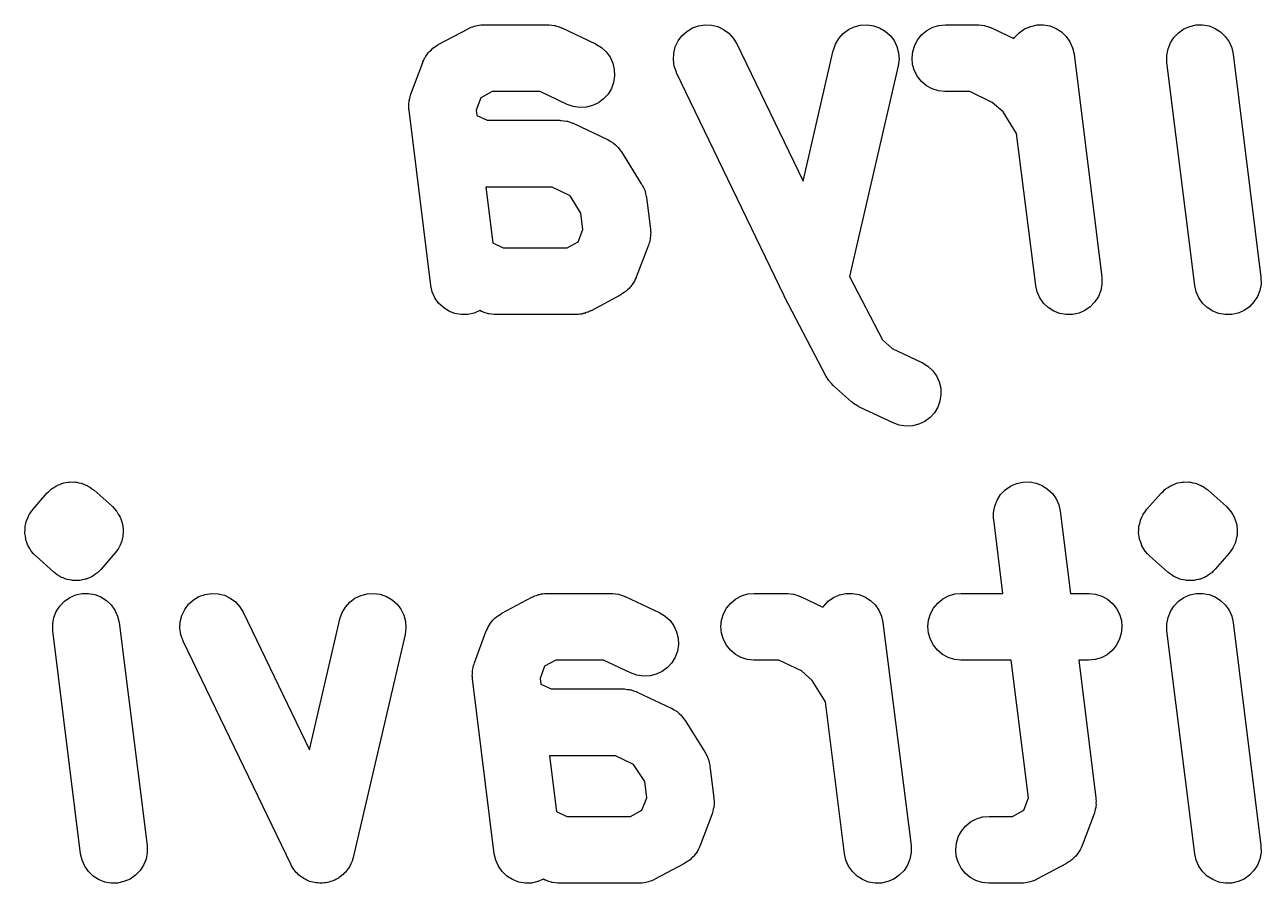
# Model space of a CAD drawing. Extents: x 137.9 to 163.7, y -135.9 to -68.2.
# Drawn here: x 146.206 to 149.906, y -97.002 to -94.436 of the extents above; entities that cross this region are included whole.
import ezdxf

# ---------------------------------------------------------------- set-up
doc = ezdxf.new("R2010")
doc.units = 0
doc.layers.add('BLACK', color=7, linetype='CONTINUOUS')

msp = doc.modelspace()

# ---------------------------------------------------------------- linework, layer by layer
at = {"layer": 'BLACK', "linetype": 'CONTINUOUS'}
for p, q in [((147.443, -94.4951), (147.533, -94.4475)), ((147.533, -94.4475), (147.534, -94.4468)), ((147.534, -94.4468), (147.538, -94.4453)), ((147.538, -94.4453), (147.542, -94.4433)), ((147.542, -94.4433), (147.547, -94.4417)), ((147.547, -94.4417), (147.552, -94.4396)), ((147.552, -94.4396), (147.556, -94.4388)), ((147.556, -94.4388), (147.56, -94.4376)), ((147.56, -94.4376), (147.566, -94.4371)), ((147.566, -94.4371), (147.571, -94.4361)), ((147.571, -94.4361), (147.576, -94.4361)), ((147.576, -94.4361), (147.58, -94.4357)), ((147.58, -94.4357), (147.77, -94.4357)), ((147.77, -94.4357), (147.772, -94.4357)), ((147.772, -94.4357), (147.773, -94.4359)), ((147.773, -94.4359), (147.775, -94.4358)), ((147.775, -94.4358), (147.783, -94.437)), ((147.783, -94.437), (147.791, -94.4379)), ((147.791, -94.4379), (147.793, -94.4384)), ((147.793, -94.4384), (147.794, -94.4387)), ((147.794, -94.4387), (147.802, -94.4414)), ((147.802, -94.4414), (147.81, -94.4438)), ((147.81, -94.4438), (147.811, -94.4446)), ((147.811, -94.4446), (147.813, -94.4452)), ((147.813, -94.4452), (147.914, -94.4929)), ((148.172, -94.4685), (148.187, -94.4554)), ((148.187, -94.4554), (148.204, -94.4453)), ((148.204, -94.4453), (148.222, -94.4387)), ((148.222, -94.4387), (148.241, -94.4358)), ((148.241, -94.4358), (148.261, -94.4368)), ((148.261, -94.4368), (148.28, -94.4414)), ((148.28, -94.4414), (148.297, -94.4497)), ((148.297, -94.4497), (148.313, -94.4612)), ((148.655, -94.462), (148.671, -94.4503)), ((148.671, -94.4503), (148.688, -94.4418)), ((148.688, -94.4418), (148.707, -94.4369)), ((148.707, -94.4369), (148.727, -94.4358)), ((148.727, -94.4358), (148.746, -94.4385)), ((148.746, -94.4385), (148.764, -94.4448)), ((148.764, -94.4448), (148.781, -94.4547)), ((148.781, -94.4547), (148.796, -94.4676)), ((148.89, -94.4648), (148.905, -94.4524)), ((148.905, -94.4524), (148.923, -94.4433)), ((148.923, -94.4433), (148.941, -94.4376)), ((148.941, -94.4376), (148.961, -94.4357)), ((148.961, -94.4357), (149.056, -94.4357)), ((149.056, -94.4357), (149.057, -94.4357)), ((149.057, -94.4357), (149.059, -94.4359)), ((149.059, -94.4359), (149.061, -94.4358)), ((149.061, -94.4358), (149.069, -94.437)), ((149.069, -94.437), (149.077, -94.4379)), ((149.077, -94.4379), (149.078, -94.4384)), ((149.078, -94.4384), (149.08, -94.4387)), ((149.08, -94.4387), (149.088, -94.4414)), ((149.088, -94.4414), (149.095, -94.4438)), ((149.095, -94.4438), (149.097, -94.4446)), ((149.097, -94.4446), (149.099, -94.4452)), ((149.099, -94.4452), (149.166, -94.4769)), ((149.168, -94.4735), (149.182, -94.4595)), ((149.182, -94.4595), (149.198, -94.4484)), ((149.198, -94.4484), (149.216, -94.4406)), ((149.216, -94.4406), (149.235, -94.4364)), ((149.235, -94.4364), (149.254, -94.436)), ((149.254, -94.436), (149.273, -94.4394)), ((149.273, -94.4394), (149.292, -94.4465)), ((149.292, -94.4465), (149.308, -94.457)), ((149.308, -94.457), (149.322, -94.4705)), ((149.644, -94.4735), (149.658, -94.4595)), ((149.658, -94.4595), (149.674, -94.4484)), ((149.674, -94.4484), (149.692, -94.4406)), ((149.692, -94.4406), (149.711, -94.4364)), ((149.711, -94.4364), (149.73, -94.436)), ((149.73, -94.436), (149.75, -94.4394)), ((149.75, -94.4394), (149.768, -94.4465)), ((149.768, -94.4465), (149.784, -94.457)), ((149.784, -94.457), (149.798, -94.4705)), ((147.438, -94.4985), (147.443, -94.4951)), ((147.914, -94.4929), (147.915, -94.4935)), ((147.915, -94.4935), (147.932, -94.5037)), ((148.152, -94.5017), (148.161, -94.4841)), ((148.161, -94.4841), (148.172, -94.4685)), ((148.313, -94.4612), (148.326, -94.4756)), ((148.326, -94.4756), (148.337, -94.4923)), ((148.337, -94.4923), (148.535, -94.9032)), ((148.626, -94.5117), (148.632, -94.4933)), ((148.632, -94.4933), (148.642, -94.4766)), ((148.642, -94.4766), (148.655, -94.462)), ((148.796, -94.4676), (148.808, -94.4831)), ((148.808, -94.4831), (148.816, -94.5006)), ((148.863, -94.5156), (148.869, -94.497)), ((148.869, -94.497), (148.878, -94.4798)), ((148.878, -94.4798), (148.89, -94.4648)), ((149.166, -94.4769), (149.168, -94.4735)), ((149.322, -94.4705), (149.333, -94.4864)), ((149.333, -94.4864), (149.341, -94.5043)), ((149.627, -94.508), (149.634, -94.4899)), ((149.634, -94.4899), (149.644, -94.4735)), ((149.798, -94.4705), (149.81, -94.4864)), ((149.81, -94.4864), (149.818, -94.5043)), ((147.402, -94.5359), (147.405, -94.5328)), ((147.405, -94.5328), (147.406, -94.5295)), ((147.406, -94.5295), (147.41, -94.5247)), ((147.41, -94.5247), (147.413, -94.5197)), ((147.413, -94.5197), (147.416, -94.5171)), ((147.416, -94.5171), (147.418, -94.5142)), ((147.418, -94.5142), (147.423, -94.5102)), ((147.423, -94.5102), (147.427, -94.5059)), ((147.427, -94.5059), (147.43, -94.5039)), ((147.43, -94.5039), (147.433, -94.5015)), ((147.433, -94.5015), (147.438, -94.4985)), ((147.932, -94.5037), (147.946, -94.5169)), ((147.946, -94.5169), (147.958, -94.5327)), ((147.958, -94.5327), (147.966, -94.5504)), ((148.147, -94.5401), (148.148, -94.5207)), ((148.148, -94.5207), (148.152, -94.5017)), ((148.535, -94.9032), (148.625, -94.5131)), ((148.625, -94.5131), (148.626, -94.5117)), ((148.816, -94.5006), (148.821, -94.5195)), ((148.821, -94.5195), (148.823, -94.539)), ((148.861, -94.535), (148.863, -94.5156)), ((148.862, -94.5545), (148.861, -94.535)), ((149.341, -94.5043), (149.346, -94.5233)), ((149.346, -94.5233), (149.429, -95.19)), ((149.623, -94.5272), (149.627, -94.508)), ((149.623, -94.5467), (149.623, -94.5272)), ((149.818, -94.5043), (149.822, -94.5233)), ((149.822, -94.5233), (149.905, -95.19)), ((147.361, -94.6435), (147.397, -94.5482)), ((147.397, -94.5469), (147.4, -94.5415)), ((147.397, -94.5482), (147.397, -94.5469)), ((147.4, -94.5415), (147.402, -94.5359)), ((147.966, -94.5504), (147.97, -94.5694)), ((147.97, -94.5694), (147.971, -94.5889)), ((148.149, -94.5595), (148.147, -94.5401)), ((148.156, -94.5779), (148.149, -94.5595)), ((148.82, -94.5583), (148.674, -95.1888)), ((148.823, -94.539), (148.82, -94.5583)), ((148.868, -94.5732), (148.862, -94.5545)), ((149.623, -94.5481), (149.623, -94.5467)), ((149.707, -95.2148), (149.623, -94.5481)), ((147.968, -94.6082), (147.962, -94.6265)), ((147.971, -94.5889), (147.968, -94.6082)), ((148.156, -94.5791), (148.156, -94.5779)), ((148.478, -95.2458), (148.156, -94.5791)), ((148.877, -94.5905), (148.868, -94.5732)), ((148.889, -94.6057), (148.877, -94.5905)), ((148.904, -94.6182), (148.889, -94.6057)), ((147.36, -94.6472), (147.361, -94.6435)), ((147.605, -94.6357), (147.571, -94.6538)), ((147.748, -94.6357), (147.605, -94.6357)), ((147.829, -94.6738), (147.748, -94.6357)), ((147.952, -94.6432), (147.938, -94.6576)), ((147.962, -94.6265), (147.952, -94.6432)), ((148.921, -94.6276), (148.904, -94.6182)), ((148.94, -94.6335), (148.921, -94.6276)), ((148.959, -94.6357), (148.94, -94.6335)), ((148.961, -94.6357), (148.959, -94.6357)), ((149.034, -94.6357), (148.961, -94.6357)), ((149.101, -94.6677), (149.034, -94.6357)), ((147.355, -94.6701), (147.356, -94.6662)), ((147.355, -94.6759), (147.355, -94.6701)), ((147.355, -94.6818), (147.355, -94.6759)), ((147.355, -94.6857), (147.355, -94.6818)), ((147.356, -94.6623), (147.358, -94.6566)), ((147.356, -94.6662), (147.356, -94.6623)), ((147.358, -94.6566), (147.359, -94.6509)), ((147.359, -94.6509), (147.36, -94.6472)), ((147.571, -94.6538), (147.557, -94.6906)), ((147.847, -94.6804), (147.829, -94.6738)), ((147.867, -94.6832), (147.847, -94.6804)), ((147.886, -94.6823), (147.867, -94.6832)), ((147.905, -94.6775), (147.886, -94.6823)), ((147.923, -94.6692), (147.905, -94.6775)), ((147.938, -94.6576), (147.923, -94.6692)), ((149.134, -94.6961), (149.101, -94.6677)), ((147.355, -94.6896), (147.355, -94.6857)), ((147.356, -94.691), (147.355, -94.6896)), ((147.421, -95.2148), (147.356, -94.691)), ((147.557, -94.6906), (147.559, -94.7068)), ((147.559, -94.7068), (147.59, -94.7214)), ((149.174, -94.7605), (149.134, -94.6961)), ((147.59, -94.7214), (147.806, -94.7214)), ((147.806, -94.7214), (147.807, -94.7214)), ((147.807, -94.7214), (147.809, -94.7216)), ((147.809, -94.7216), (147.811, -94.7215)), ((147.811, -94.7215), (147.819, -94.7227)), ((147.819, -94.7227), (147.827, -94.7236)), ((147.827, -94.7236), (147.828, -94.7241)), ((147.828, -94.7241), (147.83, -94.7244)), ((147.83, -94.7244), (147.838, -94.7271)), ((147.838, -94.7271), (147.845, -94.7295)), ((147.845, -94.7295), (147.847, -94.7304)), ((147.847, -94.7304), (147.849, -94.7309)), ((147.849, -94.7309), (147.95, -94.7786)), ((147.95, -94.7786), (147.951, -94.7792)), ((147.951, -94.7792), (147.958, -94.7835)), ((147.958, -94.7835), (147.965, -94.7877)), ((147.965, -94.7877), (147.966, -94.7887)), ((147.966, -94.7887), (147.968, -94.7894)), ((147.968, -94.7894), (147.974, -94.7951)), ((149.231, -95.2148), (149.174, -94.7605)), ((147.974, -94.7951), (147.98, -94.8006)), ((147.98, -94.8006), (147.981, -94.8017)), ((147.981, -94.8017), (147.982, -94.8027)), ((147.982, -94.8027), (147.987, -94.8094)), ((147.987, -94.8094), (147.992, -94.816)), ((147.992, -94.816), (148.051, -94.9113)), ((147.586, -94.9214), (147.607, -95.0877)), ((147.784, -94.9214), (147.586, -94.9214)), ((147.838, -94.947), (147.784, -94.9214)), ((148.051, -94.9113), (148.052, -94.9125)), ((148.052, -94.9125), (148.053, -94.9138)), ((148.053, -94.9138), (148.054, -94.915)), ((148.054, -94.915), (148.057, -94.9226)), ((148.057, -94.9226), (148.061, -94.9301)), ((148.061, -94.9301), (148.061, -94.9315)), ((148.061, -94.9315), (148.062, -94.9328)), ((148.062, -94.9328), (148.063, -94.9409)), ((148.063, -94.9409), (148.065, -94.949)), ((147.87, -94.9986), (147.838, -94.947)), ((148.065, -94.949), (148.066, -94.9504)), ((148.066, -94.9504), (148.066, -94.9519)), ((148.066, -94.9519), (148.078, -95.0471)), ((147.876, -95.0475), (147.87, -94.9986)), ((147.862, -95.0843), (147.876, -95.0475)), ((148.078, -95.0471), (148.078, -95.0485)), ((148.078, -95.0485), (148.078, -95.0524)), ((148.078, -95.0524), (148.079, -95.0563)), ((147.607, -95.0877), (147.638, -95.1024)), ((147.829, -95.1024), (147.862, -95.0843)), ((148.075, -95.0872), (148.073, -95.0909)), ((148.076, -95.0814), (148.075, -95.0872)), ((148.077, -95.0758), (148.076, -95.0814)), ((148.078, -95.068), (148.077, -95.0719)), ((148.077, -95.0719), (148.077, -95.0758)), ((148.079, -95.0563), (148.078, -95.0622)), ((148.078, -95.0622), (148.078, -95.068)), ((147.638, -95.1024), (147.829, -95.1024)), ((148.072, -95.0946), (148.036, -95.1899)), ((148.073, -95.0909), (148.072, -95.0946)), ((148.033, -95.1966), (148.031, -95.2022)), ((148.036, -95.1912), (148.033, -95.1966)), ((148.036, -95.1899), (148.036, -95.1912)), ((148.674, -95.1888), (148.773, -95.3778)), ((149.429, -95.19), (149.429, -95.1914)), ((149.429, -95.1914), (149.429, -95.2109)), ((149.905, -95.19), (149.905, -95.1914)), ((149.905, -95.1914), (149.906, -95.2109)), ((147.425, -95.2338), (147.421, -95.2148)), ((147.433, -95.2517), (147.425, -95.2338)), ((148, -95.2366), (147.995, -95.2396)), ((148.003, -95.2342), (148, -95.2366)), ((148.006, -95.2322), (148.003, -95.2342)), ((148.01, -95.2279), (148.006, -95.2322)), ((148.015, -95.2239), (148.01, -95.2279)), ((148.017, -95.221), (148.015, -95.2239)), ((148.02, -95.2184), (148.017, -95.221)), ((148.023, -95.2134), (148.02, -95.2184)), ((148.027, -95.2086), (148.023, -95.2134)), ((148.029, -95.2053), (148.027, -95.2086)), ((148.031, -95.2022), (148.029, -95.2053)), ((149.235, -95.2338), (149.231, -95.2148)), ((149.243, -95.2517), (149.235, -95.2338)), ((149.426, -95.2301), (149.419, -95.2482)), ((149.429, -95.2109), (149.426, -95.2301)), ((149.711, -95.2338), (149.707, -95.2148)), ((149.719, -95.2517), (149.711, -95.2338)), ((149.902, -95.2301), (149.895, -95.2482)), ((149.906, -95.2109), (149.902, -95.2301)), ((147.444, -95.2676), (147.433, -95.2517)), ((147.459, -95.2811), (147.444, -95.2676)), ((147.99, -95.243), (147.901, -95.2906)), ((147.995, -95.2396), (147.99, -95.243)), ((148.478, -95.2467), (148.478, -95.2458)), ((148.479, -95.2476), (148.478, -95.2467)), ((148.479, -95.2489), (148.479, -95.2476)), ((148.604, -95.487), (148.479, -95.2489)), ((149.254, -95.2676), (149.243, -95.2517)), ((149.268, -95.2811), (149.254, -95.2676)), ((149.408, -95.2646), (149.394, -95.2786)), ((149.419, -95.2482), (149.408, -95.2646)), ((149.73, -95.2676), (149.719, -95.2517)), ((149.744, -95.2811), (149.73, -95.2676)), ((149.884, -95.2646), (149.871, -95.2786)), ((149.895, -95.2482), (149.884, -95.2646)), ((147.475, -95.2916), (147.459, -95.2811)), ((147.493, -95.2987), (147.475, -95.2916)), ((147.512, -95.3021), (147.493, -95.2987)), ((147.532, -95.3017), (147.512, -95.3021)), ((147.551, -95.2975), (147.532, -95.3017)), ((147.568, -95.2903), (147.551, -95.2975)), ((147.573, -95.2929), (147.568, -95.2903)), ((147.575, -95.2934), (147.573, -95.2929)), ((147.576, -95.2943), (147.575, -95.2934)), ((147.584, -95.2967), (147.576, -95.2943)), ((147.591, -95.2994), (147.584, -95.2967)), ((147.593, -95.2997), (147.591, -95.2994)), ((147.595, -95.3002), (147.593, -95.2997)), ((147.603, -95.3011), (147.595, -95.3002)), ((147.611, -95.3023), (147.603, -95.3011)), ((147.612, -95.3022), (147.611, -95.3023)), ((147.614, -95.3024), (147.612, -95.3022)), ((147.615, -95.3024), (147.614, -95.3024)), ((147.854, -95.3024), (147.615, -95.3024)), ((147.858, -95.302), (147.854, -95.3024)), ((147.862, -95.302), (147.858, -95.302)), ((147.867, -95.301), (147.862, -95.302)), ((147.873, -95.3005), (147.867, -95.301)), ((147.877, -95.2992), (147.873, -95.3005)), ((147.881, -95.2985), (147.877, -95.2992)), ((147.886, -95.2964), (147.881, -95.2985)), ((147.892, -95.2948), (147.886, -95.2964)), ((147.895, -95.2928), (147.892, -95.2948)), ((147.899, -95.2913), (147.895, -95.2928)), ((147.901, -95.2906), (147.899, -95.2913)), ((149.285, -95.2916), (149.268, -95.2811)), ((149.303, -95.2987), (149.285, -95.2916)), ((149.322, -95.3021), (149.303, -95.2987)), ((149.341, -95.3017), (149.322, -95.3021)), ((149.361, -95.2975), (149.341, -95.3017)), ((149.378, -95.2897), (149.361, -95.2975)), ((149.394, -95.2786), (149.378, -95.2897)), ((149.761, -95.2916), (149.744, -95.2811)), ((149.779, -95.2987), (149.761, -95.2916)), ((149.798, -95.3021), (149.779, -95.2987)), ((149.818, -95.3017), (149.798, -95.3021)), ((149.837, -95.2975), (149.818, -95.3017)), ((149.855, -95.2897), (149.837, -95.2975)), ((149.871, -95.2786), (149.855, -95.2897)), ((148.773, -95.3778), (148.802, -95.4038)), ((148.802, -95.4038), (148.89, -95.4452)), ((148.89, -95.4452), (148.891, -95.4458)), ((148.891, -95.4458), (148.908, -95.4561)), ((148.908, -95.4561), (148.922, -95.4693)), ((148.608, -95.4933), (148.604, -95.487)), ((148.612, -95.4998), (148.608, -95.4933)), ((148.922, -95.4693), (148.934, -95.4851)), ((148.934, -95.4851), (148.942, -95.5028)), ((148.614, -95.5014), (148.612, -95.4998)), ((148.615, -95.5033), (148.614, -95.5014)), ((148.62, -95.5087), (148.615, -95.5033)), ((148.625, -95.5143), (148.62, -95.5087)), ((148.626, -95.5152), (148.625, -95.5143)), ((148.68, -95.5628), (148.626, -95.5152)), ((148.942, -95.5028), (148.947, -95.5218)), ((148.947, -95.5218), (148.947, -95.5413)), ((148.683, -95.5651), (148.68, -95.5628)), ((148.686, -95.5677), (148.683, -95.5651)), ((148.691, -95.5708), (148.686, -95.5677)), ((148.696, -95.5743), (148.691, -95.5708)), ((148.944, -95.5606), (148.938, -95.5789)), ((148.947, -95.5413), (148.944, -95.5606)), ((148.699, -95.5759), (148.696, -95.5743)), ((148.703, -95.578), (148.699, -95.5759)), ((148.704, -95.5786), (148.703, -95.578)), ((148.805, -95.6262), (148.704, -95.5786)), ((148.928, -95.5956), (148.915, -95.61)), ((148.938, -95.5789), (148.928, -95.5956)), ((148.823, -95.6327), (148.805, -95.6262)), ((148.843, -95.6356), (148.823, -95.6327)), ((148.862, -95.6346), (148.843, -95.6356)), ((148.881, -95.6299), (148.862, -95.6346)), ((148.899, -95.6216), (148.881, -95.6299)), ((148.915, -95.61), (148.899, -95.6216)), ((146.278, -95.8309), (146.283, -95.8261)), ((146.283, -95.8261), (146.285, -95.8244)), ((146.285, -95.8244), (146.288, -95.8223)), ((146.288, -95.8223), (146.293, -95.8188)), ((146.288, -95.8223), (146.288, -95.8223)), ((146.288, -95.8223), (146.288, -95.8223)), ((146.293, -95.8188), (146.299, -95.815)), ((146.299, -95.815), (146.302, -95.8138)), ((146.302, -95.8138), (146.304, -95.8122)), ((146.304, -95.8122), (146.311, -95.8099)), ((146.304, -95.8122), (146.304, -95.8122)), ((146.304, -95.8122), (146.304, -95.8122)), ((146.311, -95.8099), (146.317, -95.8072)), ((146.317, -95.8072), (146.32, -95.8066)), ((146.32, -95.8066), (146.323, -95.8055)), ((146.323, -95.8055), (146.329, -95.8045)), ((146.323, -95.8055), (146.323, -95.8055)), ((146.323, -95.8055), (146.323, -95.8055)), ((146.329, -95.8045), (146.336, -95.8031)), ((146.336, -95.8031), (146.339, -95.803)), ((146.339, -95.803), (146.342, -95.8025)), ((146.342, -95.8025), (146.342, -95.8025)), ((146.342, -95.8025), (146.342, -95.8025)), ((146.342, -95.8025), (146.349, -95.8028)), ((146.349, -95.8028), (146.355, -95.8027)), ((146.355, -95.8027), (146.358, -95.8032)), ((146.358, -95.8032), (146.362, -95.8033)), ((146.362, -95.8033), (146.362, -95.8034)), ((146.362, -95.8034), (146.362, -95.8034)), ((146.362, -95.8034), (146.368, -95.8049)), ((146.368, -95.8049), (146.375, -95.8061)), ((146.375, -95.8061), (146.377, -95.8072)), ((146.377, -95.8072), (146.38, -95.8079)), ((146.38, -95.8079), (146.381, -95.808)), ((146.381, -95.808), (146.381, -95.808)), ((146.381, -95.808), (146.387, -95.8108)), ((146.387, -95.8108), (146.393, -95.8132)), ((146.393, -95.8132), (146.395, -95.8148)), ((146.395, -95.8148), (146.398, -95.8161)), ((146.398, -95.8161), (146.398, -95.8161)), ((146.398, -95.8161), (146.398, -95.8162)), ((146.398, -95.8162), (146.404, -95.8201)), ((146.404, -95.8201), (146.409, -95.8237)), ((146.409, -95.8237), (146.412, -95.8258)), ((146.412, -95.8258), (146.414, -95.8276)), ((146.414, -95.8276), (146.414, -95.8276)), ((146.414, -95.8276), (146.414, -95.8276)), ((146.414, -95.8276), (146.468, -95.8752)), ((149.126, -95.8402), (149.14, -95.8261)), ((149.14, -95.8261), (149.156, -95.815)), ((149.156, -95.815), (149.174, -95.8072)), ((149.174, -95.8072), (149.193, -95.8031)), ((149.193, -95.8031), (149.213, -95.8027)), ((149.213, -95.8027), (149.232, -95.8061)), ((149.232, -95.8061), (149.25, -95.8132)), ((149.25, -95.8132), (149.266, -95.8237)), ((149.266, -95.8237), (149.281, -95.8371)), ((149.612, -95.8309), (149.616, -95.8261)), ((149.616, -95.8261), (149.619, -95.8244)), ((149.619, -95.8244), (149.621, -95.8223)), ((149.621, -95.8223), (149.627, -95.8188)), ((149.621, -95.8223), (149.621, -95.8223)), ((149.621, -95.8223), (149.621, -95.8223)), ((149.627, -95.8188), (149.632, -95.815)), ((149.632, -95.815), (149.635, -95.8138)), ((149.635, -95.8138), (149.638, -95.8122)), ((149.638, -95.8122), (149.644, -95.8099)), ((149.638, -95.8122), (149.638, -95.8122)), ((149.638, -95.8122), (149.638, -95.8122)), ((149.644, -95.8099), (149.65, -95.8072)), ((149.65, -95.8072), (149.653, -95.8066)), ((149.653, -95.8066), (149.656, -95.8055)), ((149.656, -95.8055), (149.663, -95.8045)), ((149.656, -95.8055), (149.656, -95.8055)), ((149.656, -95.8055), (149.656, -95.8055)), ((149.663, -95.8045), (149.669, -95.8031)), ((149.669, -95.8031), (149.672, -95.803)), ((149.672, -95.803), (149.675, -95.8025)), ((149.675, -95.8025), (149.675, -95.8025)), ((149.675, -95.8025), (149.675, -95.8025)), ((149.675, -95.8025), (149.682, -95.8028)), ((149.682, -95.8028), (149.689, -95.8027)), ((149.689, -95.8027), (149.692, -95.8032)), ((149.692, -95.8032), (149.695, -95.8033)), ((149.695, -95.8033), (149.695, -95.8034)), ((149.695, -95.8034), (149.695, -95.8034)), ((149.695, -95.8034), (149.701, -95.8049)), ((149.701, -95.8049), (149.708, -95.8061)), ((149.708, -95.8061), (149.711, -95.8072)), ((149.711, -95.8072), (149.714, -95.8079)), ((149.714, -95.8079), (149.714, -95.808)), ((149.714, -95.808), (149.714, -95.808)), ((149.714, -95.808), (149.72, -95.8108)), ((149.72, -95.8108), (149.726, -95.8132)), ((149.726, -95.8132), (149.729, -95.8148)), ((149.729, -95.8148), (149.732, -95.8161)), ((149.732, -95.8161), (149.732, -95.8161)), ((149.732, -95.8161), (149.732, -95.8162)), ((149.732, -95.8162), (149.737, -95.8201)), ((149.737, -95.8201), (149.743, -95.8237)), ((149.743, -95.8237), (149.745, -95.8258)), ((149.745, -95.8258), (149.747, -95.8276)), ((149.747, -95.8276), (149.747, -95.8276)), ((149.747, -95.8276), (149.747, -95.8276)), ((149.747, -95.8276), (149.801, -95.8752)), ((146.231, -95.8841), (146.272, -95.8365)), ((146.272, -95.8365), (146.273, -95.8355)), ((146.273, -95.8354), (146.278, -95.8309)), ((146.273, -95.8355), (146.273, -95.8354)), ((146.273, -95.8355), (146.273, -95.8355)), ((149.109, -95.8747), (149.116, -95.8566)), ((149.116, -95.8566), (149.126, -95.8402)), ((149.281, -95.8371), (149.292, -95.8531)), ((149.292, -95.8531), (149.3, -95.8709)), ((149.564, -95.8841), (149.606, -95.8365)), ((149.606, -95.8365), (149.607, -95.8355)), ((149.607, -95.8354), (149.612, -95.8309)), ((149.607, -95.8355), (149.607, -95.8354)), ((149.607, -95.8355), (149.607, -95.8355)), ((146.216, -95.9082), (146.219, -95.9)), ((146.219, -95.9), (146.22, -95.8994)), ((146.22, -95.8987), (146.225, -95.8915)), ((146.22, -95.8994), (146.22, -95.8987)), ((146.225, -95.8915), (146.231, -95.8841)), ((146.468, -95.8752), (146.468, -95.8752)), ((146.468, -95.8752), (146.468, -95.8752)), ((146.468, -95.8752), (146.468, -95.8753)), ((146.468, -95.8753), (146.469, -95.8762)), ((146.469, -95.8762), (146.475, -95.8829)), ((146.475, -95.8829), (146.481, -95.8895)), ((146.481, -95.8895), (146.481, -95.8902)), ((146.481, -95.8902), (146.482, -95.8907)), ((146.482, -95.8907), (146.486, -95.8985)), ((146.486, -95.8985), (146.491, -95.9061)), ((149.105, -95.8939), (149.109, -95.8747)), ((149.105, -95.9134), (149.105, -95.8939)), ((149.3, -95.8709), (149.304, -95.89)), ((149.304, -95.89), (149.335, -96.1357)), ((149.549, -95.9083), (149.553, -95.9)), ((149.553, -95.8987), (149.559, -95.8915)), ((149.553, -95.8994), (149.553, -95.8987)), ((149.553, -95.9), (149.553, -95.8994)), ((149.559, -95.8915), (149.564, -95.8841)), ((149.801, -95.8752), (149.801, -95.8752)), ((149.801, -95.8752), (149.801, -95.8752)), ((149.801, -95.8752), (149.801, -95.8753)), ((149.801, -95.8753), (149.802, -95.8762)), ((149.802, -95.8762), (149.808, -95.8829)), ((149.808, -95.8829), (149.814, -95.8895)), ((149.814, -95.8895), (149.815, -95.8902)), ((149.815, -95.8902), (149.815, -95.8907)), ((149.815, -95.8907), (149.82, -95.8985)), ((149.82, -95.8985), (149.824, -95.9061)), ((146.207, -95.9353), (146.209, -95.9266)), ((146.207, -95.9361), (146.207, -95.9353)), ((146.207, -95.9368), (146.207, -95.9361)), ((146.207, -95.9459), (146.207, -95.9368)), ((146.209, -95.9266), (146.211, -95.9178)), ((146.211, -95.9178), (146.212, -95.9171)), ((146.212, -95.9164), (146.216, -95.9082)), ((146.212, -95.9171), (146.212, -95.9164)), ((146.491, -95.9061), (146.491, -95.9068)), ((146.491, -95.9068), (146.492, -95.9075)), ((146.492, -95.9075), (146.495, -95.916)), ((146.495, -95.916), (146.498, -95.9244)), ((146.498, -95.9244), (146.498, -95.9252)), ((146.498, -95.9252), (146.498, -95.9259)), ((146.498, -95.9259), (146.5, -95.9348)), ((146.5, -95.9348), (146.501, -95.9437)), ((149.106, -95.9148), (149.105, -95.9134)), ((149.133, -96.1357), (149.106, -95.9148)), ((149.54, -95.9353), (149.543, -95.9266)), ((149.54, -95.9361), (149.54, -95.9353)), ((149.54, -95.9368), (149.54, -95.9361)), ((149.54, -95.9459), (149.54, -95.9368)), ((149.543, -95.9266), (149.545, -95.9178)), ((149.545, -95.9164), (149.549, -95.9083)), ((149.545, -95.9171), (149.545, -95.9164)), ((149.545, -95.9178), (149.545, -95.9171)), ((149.824, -95.9061), (149.825, -95.9068)), ((149.825, -95.9068), (149.825, -95.9075)), ((149.825, -95.9075), (149.828, -95.916)), ((149.828, -95.916), (149.831, -95.9244)), ((149.831, -95.9244), (149.831, -95.9252)), ((149.831, -95.9252), (149.832, -95.9259)), ((149.832, -95.9259), (149.833, -95.9348)), ((149.833, -95.9348), (149.834, -95.9437)), ((146.206, -95.9548), (146.207, -95.9459)), ((146.206, -95.9556), (146.206, -95.9548)), ((146.206, -95.9563), (146.206, -95.9556)), ((146.208, -95.9652), (146.206, -95.9563)), ((146.209, -95.9741), (146.208, -95.9652)), ((146.209, -95.9748), (146.209, -95.9741)), ((146.209, -95.9756), (146.209, -95.9748)), ((146.212, -95.984), (146.209, -95.9756)), ((146.498, -95.9734), (146.496, -95.9822)), ((146.5, -95.9647), (146.498, -95.9734)), ((146.501, -95.9541), (146.5, -95.9632)), ((146.5, -95.9632), (146.5, -95.9639)), ((146.5, -95.9639), (146.5, -95.9647)), ((146.501, -95.9437), (146.501, -95.9444)), ((146.501, -95.9444), (146.501, -95.9452)), ((146.501, -95.9452), (146.501, -95.9541)), ((149.539, -95.9548), (149.54, -95.9459)), ((149.54, -95.9556), (149.539, -95.9548)), ((149.539, -95.9563), (149.54, -95.9556)), ((149.541, -95.9652), (149.539, -95.9563)), ((149.542, -95.9741), (149.541, -95.9652)), ((149.542, -95.9748), (149.542, -95.9741)), ((149.543, -95.9756), (149.542, -95.9748)), ((149.546, -95.984), (149.543, -95.9756)), ((149.831, -95.9734), (149.829, -95.9822)), ((149.833, -95.9647), (149.831, -95.9734)), ((149.834, -95.9632), (149.833, -95.9639)), ((149.833, -95.9639), (149.833, -95.9647)), ((149.834, -95.9437), (149.834, -95.9444)), ((149.834, -95.9444), (149.834, -95.9452)), ((149.834, -95.9452), (149.834, -95.9541)), ((149.834, -95.9541), (149.834, -95.9632)), ((146.215, -95.9925), (146.212, -95.984)), ((146.216, -95.9932), (146.215, -95.9925)), ((146.216, -95.9939), (146.216, -95.9932)), ((146.221, -96.0015), (146.216, -95.9939)), ((146.225, -96.0093), (146.221, -96.0015)), ((146.226, -96.0098), (146.225, -96.0093)), ((146.226, -96.0105), (146.226, -96.0098)), ((146.232, -96.0171), (146.226, -96.0105)), ((146.482, -96.0085), (146.476, -96.0159)), ((146.487, -96.0013), (146.482, -96.0085)), ((146.488, -96), (146.487, -96.0006)), ((146.487, -96.0006), (146.487, -96.0013)), ((146.492, -95.9917), (146.488, -96)), ((146.495, -95.9836), (146.492, -95.9917)), ((146.496, -95.9829), (146.495, -95.9836)), ((146.496, -95.9822), (146.496, -95.9829)), ((149.549, -95.9925), (149.546, -95.984)), ((149.549, -95.9932), (149.549, -95.9925)), ((149.549, -95.9939), (149.549, -95.9932)), ((149.554, -96.0015), (149.549, -95.9939)), ((149.559, -96.0093), (149.554, -96.0015)), ((149.559, -96.0099), (149.559, -96.0093)), ((149.56, -96.0105), (149.559, -96.0099)), ((149.566, -96.0171), (149.56, -96.0105)), ((149.815, -96.0085), (149.81, -96.0159)), ((149.82, -96.0013), (149.815, -96.0085)), ((149.821, -96.0006), (149.82, -96.0013)), ((149.825, -95.9917), (149.821, -96)), ((149.821, -96), (149.821, -96.0006)), ((149.829, -95.9836), (149.825, -95.9917)), ((149.829, -95.9822), (149.829, -95.9829)), ((149.829, -95.9829), (149.829, -95.9836)), ((146.238, -96.0238), (146.232, -96.0171)), ((146.24, -96.0247), (146.238, -96.0238)), ((146.293, -96.0724), (146.24, -96.0247)), ((146.476, -96.0159), (146.435, -96.0635)), ((149.572, -96.0238), (149.566, -96.0171)), ((149.573, -96.0247), (149.572, -96.0238)), ((149.573, -96.0248), (149.573, -96.0247)), ((149.626, -96.0724), (149.573, -96.0248)), ((149.573, -96.0248), (149.573, -96.0248)), ((149.573, -96.0248), (149.573, -96.0248)), ((149.81, -96.0159), (149.768, -96.0635)), ((146.296, -96.0742), (146.293, -96.0724)), ((146.293, -96.0724), (146.293, -96.0724)), ((146.293, -96.0724), (146.293, -96.0724)), ((146.298, -96.0763), (146.296, -96.0742)), ((146.303, -96.0799), (146.298, -96.0763)), ((146.309, -96.0838), (146.303, -96.0799)), ((146.309, -96.0839), (146.309, -96.0838)), ((146.312, -96.0852), (146.309, -96.0839)), ((146.309, -96.0839), (146.309, -96.0839)), ((146.314, -96.0868), (146.312, -96.0852)), ((146.321, -96.0892), (146.314, -96.0868)), ((146.403, -96.0878), (146.396, -96.0901)), ((146.405, -96.0862), (146.403, -96.0878)), ((146.403, -96.0878), (146.403, -96.0878)), ((146.403, -96.0878), (146.403, -96.0878)), ((146.408, -96.085), (146.405, -96.0862)), ((146.414, -96.0812), (146.408, -96.085)), ((146.419, -96.0777), (146.414, -96.0812)), ((146.422, -96.0756), (146.419, -96.0777)), ((146.419, -96.0777), (146.419, -96.0777)), ((146.419, -96.0777), (146.419, -96.0777)), ((146.424, -96.0739), (146.422, -96.0756)), ((146.429, -96.0691), (146.424, -96.0739)), ((146.434, -96.0646), (146.429, -96.0691)), ((146.435, -96.0635), (146.434, -96.0645)), ((146.434, -96.0645), (146.434, -96.0645)), ((146.434, -96.0645), (146.434, -96.0646)), ((149.629, -96.0742), (149.626, -96.0724)), ((149.626, -96.0724), (149.626, -96.0724)), ((149.626, -96.0724), (149.626, -96.0724)), ((149.631, -96.0763), (149.629, -96.0742)), ((149.637, -96.0799), (149.631, -96.0763)), ((149.642, -96.0838), (149.637, -96.0799)), ((149.642, -96.0839), (149.642, -96.0838)), ((149.645, -96.0852), (149.642, -96.0839)), ((149.642, -96.0839), (149.642, -96.0839)), ((149.648, -96.0868), (149.645, -96.0852)), ((149.654, -96.0892), (149.648, -96.0868)), ((149.736, -96.0878), (149.73, -96.0901)), ((149.739, -96.0862), (149.736, -96.0878)), ((149.736, -96.0878), (149.736, -96.0878)), ((149.736, -96.0878), (149.736, -96.0878)), ((149.742, -96.085), (149.739, -96.0862)), ((149.747, -96.0812), (149.742, -96.085)), ((149.753, -96.0777), (149.747, -96.0812)), ((149.755, -96.0756), (149.753, -96.0777)), ((149.753, -96.0777), (149.753, -96.0777)), ((149.753, -96.0777), (149.753, -96.0777)), ((149.758, -96.0739), (149.755, -96.0756)), ((149.762, -96.0691), (149.758, -96.0739)), ((149.767, -96.0646), (149.762, -96.0691)), ((149.768, -96.0635), (149.767, -96.0645)), ((149.767, -96.0645), (149.767, -96.0645)), ((149.767, -96.0645), (149.767, -96.0646)), ((146.327, -96.092), (146.321, -96.0892)), ((146.327, -96.0921), (146.327, -96.092)), ((146.327, -96.092), (146.327, -96.092)), ((146.33, -96.0928), (146.327, -96.0921)), ((146.333, -96.0939), (146.33, -96.0928)), ((146.339, -96.0951), (146.333, -96.0939)), ((146.346, -96.0966), (146.339, -96.0951)), ((146.349, -96.0968), (146.346, -96.0966)), ((146.346, -96.0966), (146.346, -96.0966)), ((146.346, -96.0966), (146.346, -96.0966)), ((146.352, -96.0973), (146.349, -96.0968)), ((146.358, -96.0972), (146.352, -96.0973)), ((146.365, -96.0975), (146.358, -96.0972)), ((146.368, -96.097), (146.365, -96.0975)), ((146.365, -96.0975), (146.365, -96.0975)), ((146.365, -96.0975), (146.365, -96.0975)), ((146.371, -96.0969), (146.368, -96.097)), ((146.378, -96.0955), (146.371, -96.0969)), ((146.384, -96.0945), (146.378, -96.0955)), ((146.387, -96.0934), (146.384, -96.0945)), ((146.384, -96.0945), (146.384, -96.0945)), ((146.384, -96.0945), (146.384, -96.0945)), ((146.39, -96.0928), (146.387, -96.0934)), ((146.396, -96.0901), (146.39, -96.0928)), ((149.66, -96.092), (149.654, -96.0892)), ((149.66, -96.0921), (149.66, -96.092)), ((149.66, -96.092), (149.66, -96.092)), ((149.663, -96.0928), (149.66, -96.0921)), ((149.666, -96.0939), (149.663, -96.0928)), ((149.672, -96.0951), (149.666, -96.0939)), ((149.679, -96.0966), (149.672, -96.0951)), ((149.682, -96.0968), (149.679, -96.0966)), ((149.679, -96.0966), (149.679, -96.0966)), ((149.679, -96.0966), (149.679, -96.0966)), ((149.685, -96.0973), (149.682, -96.0968)), ((149.692, -96.0972), (149.685, -96.0973)), ((149.698, -96.0975), (149.692, -96.0972)), ((149.701, -96.097), (149.698, -96.0975)), ((149.698, -96.0975), (149.698, -96.0975)), ((149.698, -96.0975), (149.698, -96.0975)), ((149.705, -96.0969), (149.701, -96.097)), ((149.711, -96.0955), (149.705, -96.0969)), ((149.718, -96.0945), (149.711, -96.0955)), ((149.721, -96.0934), (149.718, -96.0945)), ((149.718, -96.0945), (149.718, -96.0945)), ((149.718, -96.0945), (149.718, -96.0945)), ((149.724, -96.0928), (149.721, -96.0934)), ((149.73, -96.0901), (149.724, -96.0928)), ((146.311, -96.1735), (146.325, -96.1595)), ((146.325, -96.1595), (146.341, -96.1484)), ((146.341, -96.1484), (146.359, -96.1406)), ((146.359, -96.1406), (146.378, -96.1364)), ((146.378, -96.1364), (146.397, -96.136)), ((146.397, -96.136), (146.416, -96.1394)), ((146.416, -96.1394), (146.434, -96.1465)), ((146.434, -96.1465), (146.451, -96.157)), ((146.451, -96.157), (146.465, -96.1705)), ((146.696, -96.1685), (146.711, -96.1554)), ((146.711, -96.1554), (146.727, -96.1453)), ((146.727, -96.1453), (146.746, -96.1387)), ((146.746, -96.1387), (146.765, -96.1358)), ((146.765, -96.1358), (146.785, -96.1368)), ((146.785, -96.1368), (146.804, -96.1414)), ((146.804, -96.1414), (146.821, -96.1497)), ((146.821, -96.1497), (146.837, -96.1612)), ((146.837, -96.1612), (146.85, -96.1756)), ((147.166, -96.1766), (147.179, -96.162)), ((147.179, -96.162), (147.194, -96.1503)), ((147.194, -96.1503), (147.212, -96.1418)), ((147.212, -96.1418), (147.231, -96.1369)), ((147.231, -96.1369), (147.25, -96.1358)), ((147.25, -96.1358), (147.27, -96.1385)), ((147.27, -96.1385), (147.288, -96.1448)), ((147.288, -96.1448), (147.305, -96.1547)), ((147.305, -96.1547), (147.32, -96.1676)), ((147.634, -96.1951), (147.723, -96.1475)), ((147.723, -96.1475), (147.724, -96.1468)), ((147.724, -96.1468), (147.728, -96.1453)), ((147.728, -96.1453), (147.732, -96.1433)), ((147.732, -96.1433), (147.737, -96.1417)), ((147.737, -96.1417), (147.743, -96.1396)), ((147.743, -96.1396), (147.747, -96.1388)), ((147.747, -96.1388), (147.751, -96.1376)), ((147.751, -96.1376), (147.756, -96.1371)), ((147.756, -96.1371), (147.762, -96.1361)), ((147.762, -96.1361), (147.766, -96.1361)), ((147.766, -96.1361), (147.77, -96.1357)), ((147.77, -96.1357), (147.961, -96.1357)), ((147.961, -96.1357), (147.962, -96.1357)), ((147.962, -96.1357), (147.964, -96.1359)), ((147.964, -96.1359), (147.966, -96.1358)), ((147.966, -96.1358), (147.974, -96.137)), ((147.974, -96.137), (147.982, -96.1379)), ((147.982, -96.1379), (147.983, -96.1384)), ((147.983, -96.1384), (147.985, -96.1387)), ((147.985, -96.1387), (147.992, -96.1414)), ((147.992, -96.1414), (148, -96.1438)), ((148, -96.1438), (148.002, -96.1446)), ((148.002, -96.1446), (148.003, -96.1452)), ((148.003, -96.1452), (148.104, -96.1929)), ((148.319, -96.1648), (148.334, -96.1524)), ((148.334, -96.1524), (148.351, -96.1433)), ((148.351, -96.1433), (148.37, -96.1376)), ((148.37, -96.1376), (148.389, -96.1357)), ((148.389, -96.1357), (148.485, -96.1357)), ((148.485, -96.1357), (148.486, -96.1357)), ((148.486, -96.1357), (148.488, -96.1359)), ((148.488, -96.1359), (148.489, -96.1358)), ((148.489, -96.1358), (148.497, -96.137)), ((148.497, -96.137), (148.505, -96.1379)), ((148.505, -96.1379), (148.507, -96.1384)), ((148.507, -96.1384), (148.509, -96.1387)), ((148.509, -96.1387), (148.516, -96.1414)), ((148.516, -96.1414), (148.524, -96.1438)), ((148.524, -96.1438), (148.525, -96.1446)), ((148.525, -96.1446), (148.527, -96.1452)), ((148.527, -96.1452), (148.594, -96.1769)), ((148.597, -96.1735), (148.61, -96.1595)), ((148.61, -96.1595), (148.626, -96.1484)), ((148.626, -96.1484), (148.644, -96.1406)), ((148.644, -96.1406), (148.663, -96.1364)), ((148.663, -96.1364), (148.683, -96.136)), ((148.683, -96.136), (148.702, -96.1394)), ((148.702, -96.1394), (148.72, -96.1465)), ((148.72, -96.1465), (148.737, -96.157)), ((148.737, -96.157), (148.751, -96.1705)), ((148.938, -96.1648), (148.953, -96.1524)), ((148.953, -96.1524), (148.97, -96.1433)), ((148.97, -96.1433), (148.989, -96.1376)), ((148.989, -96.1376), (149.008, -96.1357)), ((149.008, -96.1357), (149.133, -96.1357)), ((149.335, -96.1357), (149.389, -96.1357)), ((149.389, -96.1357), (149.391, -96.1357)), ((149.391, -96.1357), (149.41, -96.1379)), ((149.41, -96.1379), (149.429, -96.1438)), ((149.429, -96.1438), (149.446, -96.1532)), ((149.446, -96.1532), (149.461, -96.1657)), ((149.644, -96.1735), (149.658, -96.1595)), ((149.658, -96.1595), (149.674, -96.1484)), ((149.674, -96.1484), (149.692, -96.1406)), ((149.692, -96.1406), (149.711, -96.1364)), ((149.711, -96.1364), (149.73, -96.136)), ((149.73, -96.136), (149.75, -96.1394)), ((149.75, -96.1394), (149.768, -96.1465)), ((149.768, -96.1465), (149.784, -96.157)), ((149.784, -96.157), (149.798, -96.1705)), ((146.293, -96.208), (146.3, -96.1899)), ((146.3, -96.1899), (146.311, -96.1735)), ((146.465, -96.1705), (146.476, -96.1864)), ((146.476, -96.1864), (146.484, -96.2043)), ((146.676, -96.2017), (146.685, -96.1841)), ((146.685, -96.1841), (146.696, -96.1685)), ((146.85, -96.1756), (146.86, -96.1923)), ((146.86, -96.1923), (147.058, -96.6032)), ((147.149, -96.2117), (147.156, -96.1933)), ((147.156, -96.1933), (147.166, -96.1766)), ((147.32, -96.1676), (147.331, -96.1831)), ((147.331, -96.1831), (147.34, -96.2006)), ((147.624, -96.2015), (147.629, -96.1985)), ((147.629, -96.1985), (147.634, -96.1951)), ((148.104, -96.1929), (148.106, -96.1935)), ((148.106, -96.1935), (148.122, -96.2037)), ((148.291, -96.2156), (148.297, -96.197)), ((148.297, -96.197), (148.306, -96.1798)), ((148.306, -96.1798), (148.319, -96.1648)), ((148.594, -96.1769), (148.597, -96.1735)), ((148.751, -96.1705), (148.762, -96.1864)), ((148.762, -96.1864), (148.77, -96.2043)), ((148.91, -96.2156), (148.916, -96.197)), ((148.916, -96.197), (148.925, -96.1798)), ((148.925, -96.1798), (148.938, -96.1648)), ((149.461, -96.1657), (149.473, -96.181)), ((149.473, -96.181), (149.482, -96.1983)), ((149.482, -96.1983), (149.488, -96.217)), ((149.627, -96.208), (149.634, -96.1899)), ((149.634, -96.1899), (149.644, -96.1735)), ((149.798, -96.1705), (149.81, -96.1864)), ((149.81, -96.1864), (149.818, -96.2043)), ((146.29, -96.2272), (146.293, -96.208)), ((146.29, -96.2467), (146.29, -96.2272)), ((146.484, -96.2043), (146.489, -96.2233)), ((146.489, -96.2233), (146.572, -96.89)), ((146.67, -96.2401), (146.671, -96.2207)), ((146.671, -96.2207), (146.676, -96.2017)), ((147.058, -96.6032), (147.149, -96.2131)), ((147.149, -96.2131), (147.149, -96.2117)), ((147.34, -96.2006), (147.345, -96.2195)), ((147.345, -96.2195), (147.346, -96.239)), ((147.591, -96.2415), (147.593, -96.2359)), ((147.593, -96.2359), (147.595, -96.2328)), ((147.595, -96.2328), (147.597, -96.2295)), ((147.597, -96.2295), (147.6, -96.2247)), ((147.6, -96.2247), (147.604, -96.2197)), ((147.604, -96.2197), (147.606, -96.2171)), ((147.606, -96.2171), (147.609, -96.2142)), ((147.609, -96.2142), (147.613, -96.2102)), ((147.613, -96.2102), (147.618, -96.2059)), ((147.618, -96.2059), (147.621, -96.2039)), ((147.621, -96.2039), (147.624, -96.2015)), ((148.122, -96.2037), (148.137, -96.2169)), ((148.137, -96.2169), (148.148, -96.2327)), ((148.148, -96.2327), (148.156, -96.2504)), ((148.289, -96.235), (148.291, -96.2156)), ((148.291, -96.2545), (148.289, -96.235)), ((148.77, -96.2043), (148.774, -96.2233)), ((148.774, -96.2233), (148.858, -96.89)), ((148.908, -96.235), (148.91, -96.2156)), ((148.91, -96.2545), (148.908, -96.235)), ((149.489, -96.2364), (149.487, -96.2558)), ((149.488, -96.217), (149.489, -96.2364)), ((149.623, -96.2272), (149.627, -96.208)), ((149.623, -96.2467), (149.623, -96.2272)), ((149.818, -96.2043), (149.822, -96.2233)), ((149.822, -96.2233), (149.905, -96.89)), ((146.29, -96.2481), (146.29, -96.2467)), ((146.373, -96.9148), (146.29, -96.2481)), ((146.673, -96.2595), (146.67, -96.2401)), ((146.68, -96.2779), (146.673, -96.2595)), ((147.344, -96.2583), (147.189, -96.925)), ((147.346, -96.239), (147.344, -96.2583)), ((147.552, -96.3435), (147.587, -96.2482)), ((147.587, -96.2482), (147.588, -96.2469)), ((147.588, -96.2469), (147.591, -96.2415)), ((148.156, -96.2504), (148.161, -96.2694)), ((148.161, -96.2694), (148.162, -96.2889)), ((148.297, -96.2732), (148.291, -96.2545)), ((148.306, -96.2905), (148.297, -96.2732)), ((148.916, -96.2732), (148.91, -96.2545)), ((148.925, -96.2905), (148.916, -96.2732)), ((149.487, -96.2558), (149.481, -96.2745)), ((149.623, -96.2481), (149.623, -96.2467)), ((149.707, -96.9148), (149.623, -96.2481)), ((146.68, -96.2791), (146.68, -96.2779)), ((147.002, -96.9458), (146.68, -96.2791)), ((148.159, -96.3082), (148.152, -96.3265)), ((148.162, -96.2889), (148.159, -96.3082)), ((148.318, -96.3057), (148.306, -96.2905)), ((148.333, -96.3182), (148.318, -96.3057)), ((148.937, -96.3057), (148.925, -96.2905)), ((148.952, -96.3182), (148.937, -96.3057)), ((149.46, -96.3067), (149.445, -96.319)), ((149.472, -96.2916), (149.46, -96.3067)), ((149.481, -96.2745), (149.472, -96.2916)), ((147.549, -96.3509), (147.551, -96.3472)), ((147.551, -96.3472), (147.552, -96.3435)), ((147.795, -96.3357), (147.761, -96.3538)), ((147.938, -96.3357), (147.795, -96.3357)), ((148.019, -96.3738), (147.938, -96.3357)), ((148.142, -96.3432), (148.129, -96.3576)), ((148.152, -96.3265), (148.142, -96.3432)), ((148.35, -96.3276), (148.333, -96.3182)), ((148.368, -96.3335), (148.35, -96.3276)), ((148.388, -96.3357), (148.368, -96.3335)), ((148.389, -96.3357), (148.388, -96.3357)), ((148.462, -96.3357), (148.389, -96.3357)), ((148.53, -96.3677), (148.462, -96.3357)), ((148.969, -96.3276), (148.952, -96.3182)), ((148.988, -96.3335), (148.969, -96.3276)), ((149.007, -96.3357), (148.988, -96.3335)), ((149.008, -96.3357), (149.007, -96.3357)), ((149.158, -96.3357), (149.008, -96.3357)), ((149.21, -96.7475), (149.158, -96.3357)), ((149.389, -96.3357), (149.36, -96.3357)), ((149.36, -96.3357), (149.411, -96.7471)), ((149.409, -96.3338), (149.389, -96.3357)), ((149.427, -96.3282), (149.409, -96.3338)), ((149.445, -96.319), (149.427, -96.3282)), ((147.545, -96.3818), (147.546, -96.3759)), ((147.546, -96.3857), (147.545, -96.3818)), ((147.546, -96.3662), (147.547, -96.3623)), ((147.546, -96.3701), (147.546, -96.3662)), ((147.546, -96.3759), (147.546, -96.3701)), ((147.547, -96.3623), (147.548, -96.3566)), ((147.548, -96.3566), (147.549, -96.3509)), ((147.761, -96.3538), (147.748, -96.3906)), ((148.038, -96.3804), (148.019, -96.3738)), ((148.057, -96.3832), (148.038, -96.3804)), ((148.077, -96.3823), (148.057, -96.3832)), ((148.095, -96.3775), (148.077, -96.3823)), ((148.113, -96.3692), (148.095, -96.3775)), ((148.129, -96.3576), (148.113, -96.3692)), ((148.562, -96.3961), (148.53, -96.3677)), ((147.546, -96.3896), (147.546, -96.3857)), ((147.546, -96.391), (147.546, -96.3896)), ((147.611, -96.9148), (147.546, -96.391)), ((147.748, -96.3906), (147.75, -96.4068)), ((147.75, -96.4068), (147.781, -96.4214)), ((147.781, -96.4214), (147.996, -96.4214)), ((147.996, -96.4214), (147.998, -96.4214)), ((147.998, -96.4214), (148, -96.4216)), ((148, -96.4216), (148.001, -96.4215)), ((148.001, -96.4215), (148.009, -96.4227)), ((148.602, -96.4605), (148.562, -96.3961)), ((148.009, -96.4227), (148.017, -96.4236)), ((148.017, -96.4236), (148.019, -96.4241)), ((148.019, -96.4241), (148.021, -96.4244)), ((148.021, -96.4244), (148.028, -96.4271)), ((148.028, -96.4271), (148.036, -96.4295)), ((148.036, -96.4295), (148.037, -96.4304)), ((148.037, -96.4304), (148.039, -96.4309)), ((148.039, -96.4309), (148.14, -96.4786)), ((148.14, -96.4786), (148.141, -96.4792)), ((148.141, -96.4792), (148.149, -96.4836)), ((148.149, -96.4836), (148.156, -96.4877)), ((148.156, -96.4877), (148.157, -96.4887)), ((148.157, -96.4887), (148.158, -96.4894)), ((148.158, -96.4894), (148.164, -96.4951)), ((148.164, -96.4951), (148.171, -96.5006)), ((148.659, -96.9148), (148.602, -96.4605)), ((148.171, -96.5006), (148.171, -96.5017)), ((148.171, -96.5017), (148.172, -96.5027)), ((148.172, -96.5027), (148.177, -96.5094)), ((148.177, -96.5094), (148.182, -96.516)), ((148.182, -96.516), (148.242, -96.6113)), ((147.776, -96.6214), (147.797, -96.7877)), ((147.974, -96.6214), (147.776, -96.6214)), ((148.028, -96.647), (147.974, -96.6214)), ((148.242, -96.6113), (148.243, -96.6125)), ((148.243, -96.6125), (148.243, -96.6138)), ((148.243, -96.6138), (148.244, -96.615)), ((148.244, -96.615), (148.248, -96.6226)), ((148.248, -96.6226), (148.251, -96.6301)), ((148.251, -96.6301), (148.251, -96.6315)), ((148.251, -96.6315), (148.252, -96.6328)), ((148.252, -96.6328), (148.254, -96.6409)), ((148.254, -96.6409), (148.256, -96.649)), ((148.061, -96.6986), (148.028, -96.647)), ((148.256, -96.649), (148.256, -96.6504)), ((148.256, -96.6504), (148.256, -96.6519)), ((148.256, -96.6519), (148.268, -96.7471)), ((148.067, -96.7475), (148.061, -96.6986)), ((148.053, -96.7843), (148.067, -96.7475)), ((148.268, -96.7471), (148.268, -96.7485)), ((148.268, -96.7485), (148.268, -96.7524)), ((148.268, -96.7524), (148.269, -96.7563)), ((149.196, -96.7843), (149.21, -96.7475)), ((149.411, -96.7471), (149.411, -96.7485)), ((149.411, -96.7485), (149.411, -96.7524)), ((149.411, -96.7524), (149.412, -96.7563)), ((147.797, -96.7877), (147.828, -96.8024)), ((148.019, -96.8024), (148.053, -96.7843)), ((148.264, -96.7909), (148.263, -96.7946)), ((148.265, -96.7872), (148.264, -96.7909)), ((148.266, -96.7814), (148.265, -96.7872)), ((148.268, -96.7758), (148.266, -96.7814)), ((148.269, -96.768), (148.268, -96.7719)), ((148.268, -96.7719), (148.268, -96.7758)), ((148.269, -96.7563), (148.269, -96.7622)), ((148.269, -96.7622), (148.269, -96.768)), ((149.162, -96.8024), (149.196, -96.7843)), ((149.407, -96.7908), (149.406, -96.7946)), ((149.408, -96.7872), (149.407, -96.7908)), ((149.409, -96.7815), (149.408, -96.7872)), ((149.411, -96.7758), (149.409, -96.7815)), ((149.412, -96.7563), (149.411, -96.7622)), ((149.411, -96.7622), (149.412, -96.768)), ((149.412, -96.768), (149.411, -96.7719)), ((149.411, -96.7719), (149.411, -96.7758)), ((147.828, -96.8024), (148.019, -96.8024)), ((148.263, -96.7946), (148.227, -96.8899)), ((149.021, -96.8314), (149.036, -96.8191)), ((149.036, -96.8191), (149.054, -96.8099)), ((149.054, -96.8099), (149.072, -96.8043)), ((149.072, -96.8043), (149.092, -96.8024)), ((149.092, -96.8024), (149.162, -96.8024)), ((149.406, -96.7946), (149.37, -96.8899)), ((148.994, -96.8823), (148.999, -96.8636)), ((148.999, -96.8636), (149.009, -96.8465)), ((149.009, -96.8465), (149.021, -96.8314)), ((146.572, -96.89), (146.572, -96.8914)), ((146.572, -96.8914), (146.572, -96.9109)), ((148.221, -96.9022), (148.219, -96.9053)), ((148.224, -96.8966), (148.221, -96.9022)), ((148.226, -96.8912), (148.224, -96.8966)), ((148.227, -96.8899), (148.226, -96.8912)), ((148.858, -96.89), (148.858, -96.8914)), ((148.858, -96.8914), (148.858, -96.9109)), ((148.992, -96.9017), (148.994, -96.8823)), ((148.993, -96.9211), (148.992, -96.9017)), ((149.364, -96.9022), (149.362, -96.9053)), ((149.367, -96.8966), (149.364, -96.9022)), ((149.369, -96.8912), (149.367, -96.8966)), ((149.37, -96.8899), (149.369, -96.8912)), ((149.905, -96.89), (149.905, -96.8914)), ((149.905, -96.8914), (149.906, -96.9109)), ((146.378, -96.9338), (146.373, -96.9148)), ((146.386, -96.9517), (146.378, -96.9338)), ((146.569, -96.9301), (146.561, -96.9482)), ((146.572, -96.9109), (146.569, -96.9301)), ((147.186, -96.9364), (147.184, -96.9405)), ((147.187, -96.9313), (147.186, -96.9364)), ((147.189, -96.9264), (147.187, -96.9313)), ((147.189, -96.925), (147.189, -96.9264)), ((147.616, -96.9338), (147.611, -96.9148)), ((147.624, -96.9517), (147.616, -96.9338)), ((148.185, -96.9396), (148.18, -96.943)), ((148.191, -96.9366), (148.185, -96.9396)), ((148.194, -96.9342), (148.191, -96.9366)), ((148.197, -96.9322), (148.194, -96.9342)), ((148.201, -96.9279), (148.197, -96.9322)), ((148.206, -96.9239), (148.201, -96.9279)), ((148.208, -96.921), (148.206, -96.9239)), ((148.21, -96.9184), (148.208, -96.921)), ((148.214, -96.9134), (148.21, -96.9184)), ((148.218, -96.9086), (148.214, -96.9134)), ((148.219, -96.9053), (148.218, -96.9086)), ((148.663, -96.9338), (148.659, -96.9148)), ((148.671, -96.9517), (148.663, -96.9338)), ((148.854, -96.9301), (148.847, -96.9482)), ((148.858, -96.9109), (148.854, -96.9301)), ((148.999, -96.9398), (148.993, -96.9211)), ((149.008, -96.9571), (148.999, -96.9398)), ((149.328, -96.9396), (149.323, -96.943)), ((149.334, -96.9366), (149.328, -96.9396)), ((149.336, -96.9342), (149.334, -96.9366)), ((149.339, -96.9322), (149.336, -96.9342)), ((149.344, -96.9279), (149.339, -96.9322)), ((149.348, -96.9239), (149.344, -96.9279)), ((149.351, -96.921), (149.348, -96.9239)), ((149.353, -96.9184), (149.351, -96.921)), ((149.357, -96.9134), (149.353, -96.9184)), ((149.36, -96.9086), (149.357, -96.9134)), ((149.362, -96.9053), (149.36, -96.9086)), ((149.711, -96.9338), (149.707, -96.9148)), ((149.719, -96.9517), (149.711, -96.9338)), ((149.902, -96.9301), (149.895, -96.9482)), ((149.906, -96.9109), (149.902, -96.9301)), ((146.397, -96.9676), (146.386, -96.9517)), ((146.411, -96.9811), (146.397, -96.9676)), ((146.551, -96.9646), (146.537, -96.9786)), ((146.561, -96.9482), (146.551, -96.9646)), ((147.004, -96.9503), (147.002, -96.9458)), ((147.007, -96.955), (147.004, -96.9503)), ((147.009, -96.9586), (147.007, -96.955)), ((147.012, -96.9625), (147.009, -96.9586)), ((147.015, -96.9663), (147.012, -96.9625)), ((147.018, -96.9705), (147.015, -96.9663)), ((147.022, -96.9735), (147.018, -96.9705)), ((147.025, -96.9769), (147.022, -96.9735)), ((147.029, -96.98), (147.025, -96.9769)), ((147.159, -96.9761), (147.155, -96.9792)), ((147.162, -96.9727), (147.159, -96.9761)), ((147.166, -96.9696), (147.162, -96.9727)), ((147.169, -96.9654), (147.166, -96.9696)), ((147.172, -96.9615), (147.169, -96.9654)), ((147.175, -96.9576), (147.172, -96.9615)), ((147.177, -96.954), (147.175, -96.9576)), ((147.18, -96.9493), (147.177, -96.954)), ((147.182, -96.9448), (147.18, -96.9493)), ((147.184, -96.9405), (147.182, -96.9448)), ((147.635, -96.9676), (147.624, -96.9517)), ((147.649, -96.9811), (147.635, -96.9676)), ((148.18, -96.943), (148.091, -96.9906)), ((148.683, -96.9676), (148.671, -96.9517)), ((148.697, -96.9811), (148.683, -96.9676)), ((148.837, -96.9646), (148.823, -96.9786)), ((148.847, -96.9482), (148.837, -96.9646)), ((149.02, -96.9723), (149.008, -96.9571)), ((149.035, -96.9849), (149.02, -96.9723)), ((149.323, -96.943), (149.234, -96.9906)), ((149.73, -96.9676), (149.719, -96.9517)), ((149.744, -96.9811), (149.73, -96.9676)), ((149.884, -96.9646), (149.871, -96.9786)), ((149.895, -96.9482), (149.884, -96.9646)), ((146.427, -96.9916), (146.411, -96.9811)), ((146.446, -96.9987), (146.427, -96.9916)), ((146.465, -97.0021), (146.446, -96.9987)), ((146.484, -97.0017), (146.465, -97.0021)), ((146.503, -96.9975), (146.484, -97.0017)), ((146.521, -96.9897), (146.503, -96.9975)), ((146.537, -96.9786), (146.521, -96.9897)), ((147.033, -96.9834), (147.029, -96.98)), ((147.037, -96.9857), (147.033, -96.9834)), ((147.041, -96.9884), (147.037, -96.9857)), ((147.045, -96.9906), (147.041, -96.9884)), ((147.05, -96.9933), (147.045, -96.9906)), ((147.054, -96.9947), (147.05, -96.9933)), ((147.058, -96.9967), (147.054, -96.9947)), ((147.063, -96.9979), (147.058, -96.9967)), ((147.068, -96.9996), (147.063, -96.9979)), ((147.073, -97.0003), (147.068, -96.9996)), ((147.077, -97.0013), (147.073, -97.0003)), ((147.083, -97.0016), (147.077, -97.0013)), ((147.088, -97.0023), (147.083, -97.0016)), ((147.092, -97.002), (147.088, -97.0023)), ((147.097, -97.0022), (147.092, -97.002)), ((147.102, -97.0015), (147.097, -97.0022)), ((147.107, -97.0012), (147.102, -97.0015)), ((147.112, -97), (147.107, -97.0012)), ((147.116, -96.9994), (147.112, -97)), ((147.121, -96.9976), (147.116, -96.9994)), ((147.126, -96.9963), (147.121, -96.9976)), ((147.13, -96.9943), (147.126, -96.9963)), ((147.134, -96.9928), (147.13, -96.9943)), ((147.139, -96.9901), (147.134, -96.9928)), ((147.144, -96.9878), (147.139, -96.9901)), ((147.147, -96.9851), (147.144, -96.9878)), ((147.151, -96.9827), (147.147, -96.9851)), ((147.155, -96.9792), (147.151, -96.9827)), ((147.666, -96.9916), (147.649, -96.9811)), ((147.684, -96.9987), (147.666, -96.9916)), ((147.703, -97.0021), (147.684, -96.9987)), ((147.722, -97.0017), (147.703, -97.0021)), ((147.741, -96.9975), (147.722, -97.0017)), ((147.758, -96.9903), (147.741, -96.9975)), ((147.763, -96.9929), (147.758, -96.9903)), ((147.765, -96.9934), (147.763, -96.9929)), ((147.767, -96.9943), (147.765, -96.9934)), ((147.774, -96.9967), (147.767, -96.9943)), ((147.782, -96.9994), (147.774, -96.9967)), ((147.783, -96.9997), (147.782, -96.9994)), ((147.785, -97.0002), (147.783, -96.9997)), ((147.793, -97.0011), (147.785, -97.0002)), ((147.801, -97.0023), (147.793, -97.0011)), ((147.803, -97.0022), (147.801, -97.0023)), ((147.805, -97.0024), (147.803, -97.0022)), ((147.806, -97.0024), (147.805, -97.0024)), ((148.044, -97.0024), (147.806, -97.0024)), ((148.048, -97.002), (148.044, -97.0024)), ((148.053, -97.002), (148.048, -97.002)), ((148.058, -97.001), (148.053, -97.002)), ((148.063, -97.0005), (148.058, -97.001)), ((148.068, -96.9992), (148.063, -97.0005)), ((148.072, -96.9985), (148.068, -96.9992)), ((148.077, -96.9964), (148.072, -96.9985)), ((148.082, -96.9948), (148.077, -96.9964)), ((148.086, -96.9928), (148.082, -96.9948)), ((148.09, -96.9913), (148.086, -96.9928)), ((148.091, -96.9906), (148.09, -96.9913)), ((148.713, -96.9916), (148.697, -96.9811)), ((148.731, -96.9987), (148.713, -96.9916)), ((148.751, -97.0021), (148.731, -96.9987)), ((148.77, -97.0017), (148.751, -97.0021)), ((148.789, -96.9975), (148.77, -97.0017)), ((148.807, -96.9897), (148.789, -96.9975)), ((148.823, -96.9786), (148.807, -96.9897)), ((149.052, -96.9943), (149.035, -96.9849)), ((149.071, -97.0002), (149.052, -96.9943)), ((149.09, -97.0024), (149.071, -97.0002)), ((149.092, -97.0024), (149.09, -97.0024)), ((149.187, -97.0024), (149.092, -97.0024)), ((149.191, -97.002), (149.187, -97.0024)), ((149.195, -97.002), (149.191, -97.002)), ((149.201, -97.001), (149.195, -97.002)), ((149.206, -97.0005), (149.201, -97.001)), ((149.21, -96.9992), (149.206, -97.0005)), ((149.215, -96.9985), (149.21, -96.9992)), ((149.22, -96.9964), (149.215, -96.9985)), ((149.225, -96.9948), (149.22, -96.9964)), ((149.229, -96.9928), (149.225, -96.9948)), ((149.233, -96.9913), (149.229, -96.9928)), ((149.234, -96.9906), (149.233, -96.9913)), ((149.761, -96.9916), (149.744, -96.9811)), ((149.779, -96.9987), (149.761, -96.9916)), ((149.798, -97.0021), (149.779, -96.9987)), ((149.818, -97.0017), (149.798, -97.0021)), ((149.837, -96.9975), (149.818, -97.0017)), ((149.855, -96.9897), (149.837, -96.9975)), ((149.871, -96.9786), (149.855, -96.9897))]:
    msp.add_line(p, q, dxfattribs=at)

doc.saveas('drawing.dxf')
